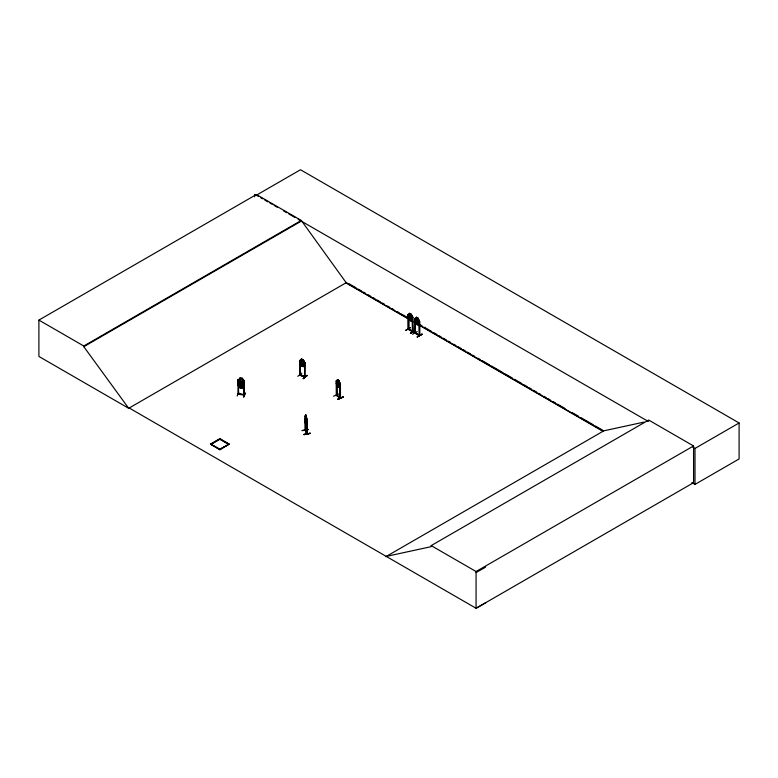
<?xml version="1.0" encoding="UTF-8"?>
<svg xmlns="http://www.w3.org/2000/svg" width="778" height="778" viewBox="0 0 778 778"><rect width="100%" height="100%" fill="white"/><g stroke="black" fill="none" stroke-linecap="round" stroke-linejoin="round"><path stroke-width="1.17" d="M412.369 317.132L412.787 331.856L412.904 317.336L412.243 317.006L412.729 331.856L408.168 329.182L408.1 314.73L409.656 313.349L411.241 314.263L412.904 317.336M415.082 318.591L416.415 317.249L417.99 318.163L419.556 321.343L419.546 335.756L414.917 333.081L414.907 318.679L415.384 333.354L415.238 332.799M419.118 321.032L419.478 335.756M300.289 375.181C301.533 374.675 298.927 373.994 300.211 374.646L300.347 375.2L300.425 360.681L299.666 360.564L299.724 362.859L301.436 365.893L303.235 366.662L305.054 365.106L304.957 362.849L303.284 359.776L301.436 359.047L300.59 362.694L301.767 364.551L302.924 365.047L304.072 364.182L303.284 359.776L304.995 362.82M238.593 379.936L238.039 379.829M243.825 380.705L243.757 395.185L244.35 395.234L244.341 380.705L243.66 380.578L243.64 395.127L244.409 395.107L243.854 394.456M305.997 415.588L306.114 419.838L306.182 415.987M305.443 416.541L305.793 414.82L305.161 415.938M305.443 419.799L305.735 418.165M300.045 374.335C299.52 376.931 307.193 375.92 304.529 377.058L304.655 362.499M300.289 360.798L299.812 360.574L299.822 375.025L305.054 377.233L305.132 362.713M337.545 381.901L338.031 380.248M416.891 317.939L416.395 320.604L417.397 322.073L417.922 320.478L416.94 317.91M305.735 421.637L306.386 422.911C305.287 413.614 307.699 432.675 305.443 421.52M305.91 421.598C305.521 414.849 305.151 425.829 305.9 422.25L306.25 424.477L306.6 422.211L305.666 418.175M301.475 361.362L302.088 359.621M306.775 433.19L305.171 430.341L306.97 433.978L307.018 419.177L306.911 433.959M305.229 415.938L305.404 430.711L305.54 429.806M306.902 433.91L306.921 433.404M240.801 378.332L239.05 385.003L240.451 386.588L241.841 386.812L243.222 385.674L243.222 383.962L241.501 378.439M240.781 381.628L240.101 384.468L241.481 385.577L242.191 383.797L241.481 381.735L240.762 381.667M338.955 393.969L333.519 396.206M405.815 330.387L410.278 327.606M412.573 334.287L417.241 331.584M238.593 379.79C240.052 377.554 240.305 376.309 239.05 381.745L240.451 383.33L241.841 383.554L243.222 382.416L242.24 378.205L240.11 377.923M244.273 383.116L242.221 385.091L240.062 384.74L238.019 382.076M238 385.373C236.687 384.167 239.75 379.353 240.781 382.202L242.221 381.502L240.042 381.201L242.162 381.599M240.11 384.653L242.24 385.052M240.091 387.95L242.221 388.348M242.182 385.022L244.292 383.077M237.125 395.992L238.807 392.258M244.341 380.705L243.66 380.773M238.107 379.703L238.039 394.222L238.749 394.203L237.98 394.242L244.331 395.078M238.749 394.203L237.98 393.717L238.545 393.804M244.273 386.374L242.201 388.387L244.253 386.413M244.253 384.176L242.221 381.502M244.409 394.582L244.292 395.253M243.835 397.033L245.323 393.298M297.799 376.358L301.767 373.08M408.119 329.211L408.81 329.337L408.751 317.336M412.34 331.623L412.272 331.029L412.943 331.185L412.953 331.759L408.187 329.23M306.318 426.179L305.064 421.433L305.725 418.087M306.24 426.111L306.892 425.07L306.25 426.188L305.666 424.905M336.271 395.253L336.271 380.88L337.574 379.557L338.945 380.578L340.297 383.865L340.287 398.278L336.329 395.321M336.864 394.932L336.631 395.049M336.495 383.204L336.903 395.457M340.025 397.49L340.492 397.655L336.718 395.214M338.868 383.894L338.42 384.449L337.545 382.902M303.216 363.112L302.039 363.491L301.475 362.363M340.249 386.102L338.887 387.454L337.535 386.384L336.164 380.86M409.656 313.349L408.868 316.967L409.899 318.912L410.92 319.505L411.932 318.737L411.222 314.312L409.607 313.378L408.1 314.808L408.751 314.944L408.635 329.454M408.1 314.73L408.051 317.045L409.607 320.225L411.241 321.11L412.7 319.709M419.556 323.629L417.942 325.039L416.386 324.086L414.849 320.915L414.849 318.63M299.666 360.564L301.485 359.008M303.206 366.594L305.015 365.135M305.219 430.38L305.209 415.87M302.039 359.66L302.661 359.874M299.773 362.82L301.436 365.893L303.284 366.623L303.235 359.815L301.436 359.047L301.436 365.893M304.597 376.494L300.347 374.831L305.19 376.601M307.115 375.356L303.138 378.711L307.135 375.395M303.187 378.682L307.145 375.628M129.265 408.032L128.759 408.333L38.9 356.45L38.9 320.098L256.39 194.529L301.29 220.446L346.191 282.725L409.14 319.077M256.39 194.529L256.39 195.2L300.493 169.74L739.1 422.969L739.1 458.952L694.997 484.412L691.846 482.584M38.9 320.098L83.8 346.016L301.29 220.446M485.589 602.833L476.068 608.26L129.206 408.003L128.691 408.294L83.8 346.687L301.29 221.117M128.691 408.294L346.696 282.433M410.648 314.331L411.173 316.588L410.648 318.173L409.636 315.703L410.132 314.04L410.696 314.302M409.607 320.225L411.192 321.139M416.356 317.278L417.971 318.212L419.498 321.333M416.434 317.327L415.617 320.867L417.669 323.405L418.681 322.627L417.99 318.163M408.362 328.559L408.81 329.337M416.356 324.125L417.971 324.941M210.517 444.073L219.863 438.675L229.209 444.073L219.863 449.772L210.517 444.073L219.863 449.47L229.209 444.073M210.517 444.374L219.863 438.977L229.209 444.374M219.863 439.278L211.032 444.374L219.863 449.169L228.693 444.374L219.863 439.278L219.863 438.675M412.262 331.049L408.635 329.084L412.729 331.331M412.272 331.554L412.486 317.093M410.794 333.295C425.352 324.971 400.699 338.877 415.238 330.203M410.531 333.159L415.471 330.611M419.498 335.201L415.384 332.974L419.546 335.23M419.332 335.386L419.235 320.993M417.29 336.757C431.907 328.715 407.351 342.631 422.007 334.336M417.319 336.796L421.997 334.102M385.771 556.717L603.777 430.847L643.941 422.114M386.277 556.416L431.177 546.652L431.177 545.611L648.667 420.042L693.568 445.959L693.568 482.691L476.068 608.26L476.068 571.529L693.568 445.959M648.667 421.083L648.162 421.384L298.159 219.308M692.916 447.224L694.997 448.429L739.1 422.969M476.068 572.579L485.589 567.152M305.628 430.672L305.608 425.838M337.574 379.557L336.874 383.116L338.654 385.8L339.519 385.091L339.519 383.379L338.868 380.646L337.516 379.586L337.594 386.365M336.164 383.136L337.516 386.433M340.433 383.778L339.889 383.486L340.433 383.778L340.472 398.2L339.84 397.996L339.85 383.622M338.926 387.347L338.945 380.578L340.239 383.894M336.495 380.812L336.641 395.555M343.03 396.829C326.848 404.307 354.291 392.443 337.778 399.124M337.759 399.396L343.04 397.062M238.107 393.571L238.69 393.629M415.034 332.955L419.712 335.639L419.653 321.236M419.186 334.832L419.4 335.726M305.453 415.909L305.793 421.666M305.443 418.253L306.221 421.229L306.386 416.065L305.725 414.83M305.851 418.865L306.114 423.096L306.114 419.264M305.064 419.148L305.657 418.097L306.911 422.843L306.24 419.381M306.746 419.079L307.193 433.939L305.472 430.263M305.064 421.433L305.725 424.934M302.117 430.701L308.496 429.475L302.127 430.487M303.994 434.669L310.276 433.181L303.994 434.639M238.185 393.542L237.98 394.213M408.324 329.094L408.324 314.691M415.082 332.984L415.082 320.993M340.482 398.151L336.495 395.205L339.898 397.49M410.473 327.684L405.863 330.154M240.781 378.371L241.481 378.478M242.182 388.28L240.071 387.989L237.932 385.382M245.615 393.396L245.264 393.036L243.582 396.984M304.918 377.204L305.102 376.542M340.18 398.229L340.074 385.898M256.39 195.2L258.481 196.406M260.572 197.612L262.663 198.818M264.744 200.024L267.875 201.833M269.966 203.039L272.057 204.244M274.148 205.45L277.279 207.259M283.542 210.877L286.674 212.686M288.764 213.892L295.027 217.5M348.797 283.639L356.139 287.879M358.24 289.095L361.391 290.914M363.482 292.12L365.582 293.335M367.683 294.541L370.834 296.36M372.934 297.575L375.025 298.791M377.126 299.997L380.277 301.815M382.377 303.031L384.468 304.237M387.619 306.055L389.72 307.271M391.82 308.477L393.911 309.693M397.062 311.511L399.163 312.717M401.263 313.933L408.606 318.173M419.099 324.231L422.25 326.05M424.341 327.256L431.693 331.496M433.784 332.712L436.935 334.53M439.035 335.736L441.136 336.952M443.236 338.167L446.377 339.976M448.478 341.192L450.579 342.408M453.72 344.216L455.82 345.432M457.921 346.648L461.072 348.466M463.173 349.672L465.263 350.888M467.364 352.094L470.515 353.912M472.616 355.128L474.706 356.334M477.857 358.152L479.958 359.368M482.059 360.574L489.401 364.814M491.502 366.03L503.045 372.691M505.136 373.907L512.488 378.147M514.579 379.353L521.931 383.603M524.022 384.809L527.173 386.627M529.273 387.843L531.374 389.049M533.475 390.264L536.616 392.083M538.716 393.289L540.817 394.504M543.958 396.323L546.059 397.529M548.159 398.744L550.26 399.95M553.411 401.769L555.502 402.985M557.602 404.19L564.945 408.44M572.297 412.68L578.589 416.308M580.689 417.523L593.283 424.788M595.374 426.004L602.726 430.244M411.241 320.283L603.261 431.148M345.5 282.628L407.614 318.494M419.196 325.175L603.417 431.537M431.177 545.611L476.068 571.529M299.851 374.49L299.851 375.015M337.973 380.277L338.868 382.893M242.24 378.205L244.341 380.87M411.163 314.341L412.7 317.463M305.735 414.907L306.979 419.575M302.623 359.903L303.216 362.101M306.318 416.074L306.911 419.585M694.997 448.429L694.997 484.412M415.501 321.236L415.384 333.354L414.869 332.527M336.855 383.476L336.903 395.506M304.752 376.367L304.733 376.902M254.63 194.393L254.63 196.776M238.535 394.349L238.506 379.936M237.951 379.8L237.932 382.124M219.863 449.169L219.863 449.772M83.8 346.016L83.8 346.687M239.536 382.669L240.665 384.575L239.488 386.16L241.015 384.945L242.551 386.656L241.394 384.682L242.522 383.204L241.044 384.283L239.536 382.669M238.749 393.824L244.292 394.738L238.749 393.824M310.276 433.404L303.916 434.455L310.276 433.404"/></g></svg>
